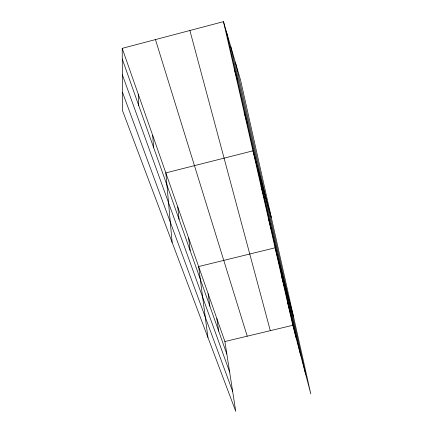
<?xml version="1.0" encoding="UTF-8"?>
<svg xmlns="http://www.w3.org/2000/svg" width="433" height="433" viewBox="0 0 433 433"><rect width="100%" height="100%" fill="white"/><g stroke="black" fill="none" stroke-linecap="round" stroke-linejoin="round"><path stroke-width="0.65" d="M122.214 48.35L224.889 341.523L235.752 411.35L122.555 110.718L122.214 48.35L223.482 21.65L240.58 80.175L310.786 393.835L292.789 325.297L223.482 21.65M224.889 341.523L292.789 325.297M122.458 92.24L232.651 391.427M122.36 74.747L229.631 371.985M122.274 59.094L226.843 354.086M155.458 39.587L247.216 336.187M234.34 69.231L237.414 80.04M244.12 112.066L247.286 123.416M271.377 217.767L252.969 150.836L165.834 172.891L172.118 242.35M261.012 186.087L264.276 198.103M268.363 218.286L271.643 230.475M293.579 316.956L275.101 247.806L198.633 266.56L207.937 337.48M189.887 30.505L270.3 330.671M281.477 275.756L284.757 288.113M287.355 301.503L290.619 313.865M226.421 31.717L296.026 337.626M230.713 46.401L300.637 355.184M235.509 62.817L305.649 374.269M216.825 318.499L218.703 331.115M208.1 293.59L209.881 306.228M188.642 238.026L190.152 250.577M177.752 206.925L179.078 219.342M152.73 135.491L153.558 147.35M138.268 94.188L138.749 105.582"/></g></svg>
